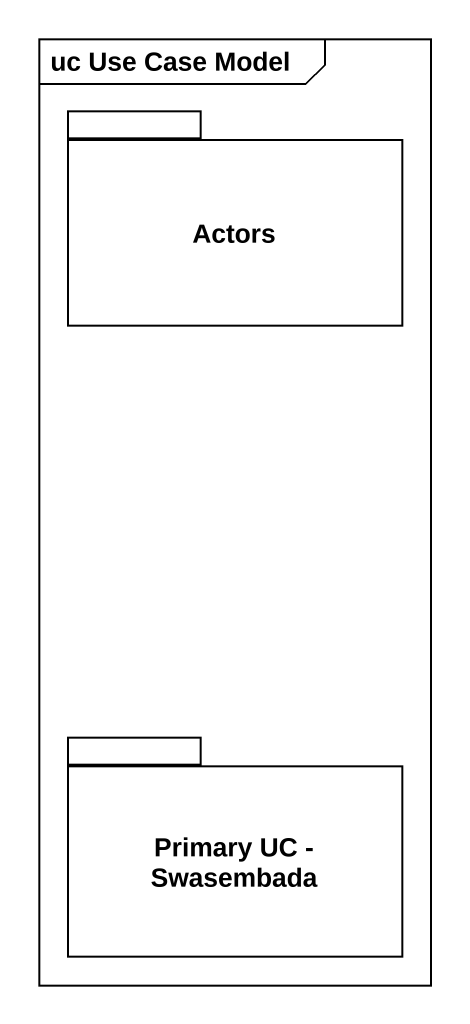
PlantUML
@startuml
mainframe uc Use Case Model
package Actors {
}
package "Primary UC - Swasembada" as Primary_UC_Swasembada {
}
@enduml
